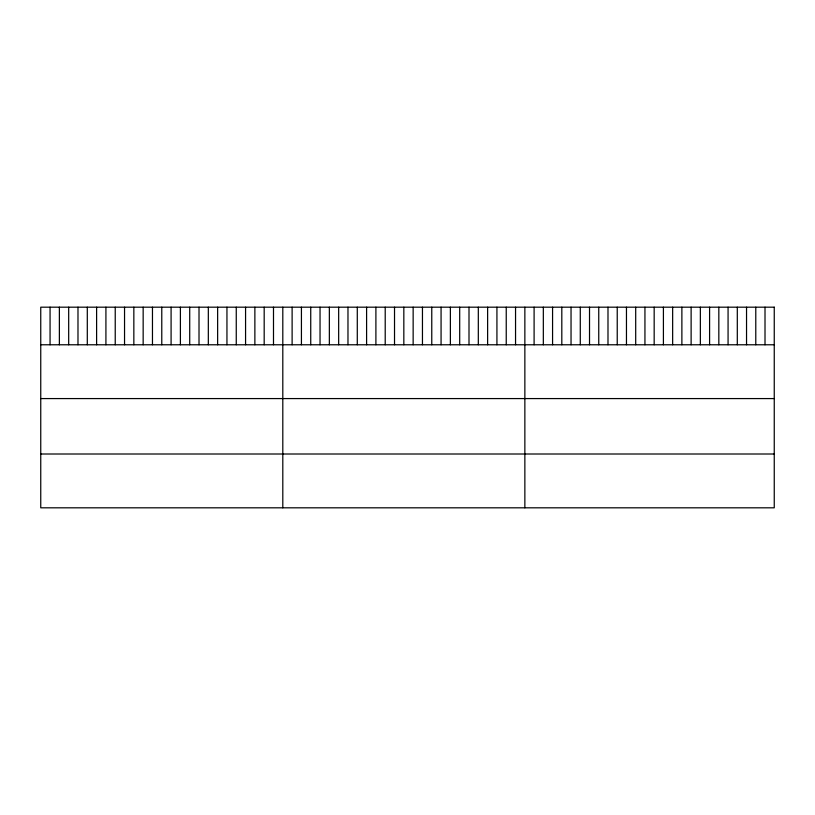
<?xml version="1.0" encoding="UTF-8"?>
<svg xmlns="http://www.w3.org/2000/svg" width="815" height="815" viewBox="0 0 815 815"><rect width="100%" height="100%" fill="white"/><g stroke="black" fill="none" stroke-linecap="round" stroke-linejoin="round"><path stroke-width="1.22" d="M40.75 344.776L774.25 344.776M40.75 398.576L774.25 398.576M40.75 454.006L774.25 454.006M765.01 307.184L765.01 344.776M755.78 307.184L755.78 344.776M746.54 307.184L746.54 344.776M737.3 307.184L737.3 344.776M728.07 307.184L728.07 344.776M718.83 307.184L718.83 344.776M709.59 307.184L709.59 344.776M700.36 307.184L700.36 344.776M691.12 307.184L691.12 344.776M681.88 307.184L681.88 344.776M672.65 307.184L672.65 344.776M663.41 307.184L663.41 344.776M654.17 307.184L654.17 344.776M644.94 307.184L644.94 344.776M635.7 307.184L635.7 344.776M626.46 307.184L626.46 344.776M617.23 307.184L617.23 344.776M607.99 307.184L607.99 344.776M598.75 307.184L598.75 344.776M589.52 307.184L589.52 344.776M580.28 307.184L580.28 344.776M571.04 307.184L571.04 344.776M561.81 307.184L561.81 344.776M552.57 307.184L552.57 344.776M543.33 307.184L543.33 344.776M534.1 307.184L534.1 344.776M524.86 307.184L524.86 507.816M515.549 307.184L515.549 344.776M506.237 307.184L506.237 344.776M496.926 307.184L496.926 344.776M487.625 307.184L487.625 344.776M478.313 307.184L478.313 344.776M469.002 307.184L469.002 344.776M459.691 307.184L459.691 344.776M450.379 307.184L450.379 344.776M441.068 307.184L441.068 344.776M431.767 307.184L431.767 344.776M422.455 307.184L422.455 344.776M413.144 307.184L413.144 344.776M403.832 307.184L403.832 344.776M394.521 307.184L394.521 344.776M385.21 307.184L385.21 344.776M375.898 307.184L375.898 344.776M366.597 307.184L366.597 344.776M357.286 307.184L357.286 344.776M347.974 307.184L347.974 344.776M338.663 307.184L338.663 344.776M329.352 307.184L329.352 344.776M320.04 307.184L320.04 344.776M310.739 307.184L310.739 344.776M301.428 307.184L301.428 344.776M292.116 307.184L292.116 344.776M282.805 307.184L282.805 507.816M273.494 307.184L273.494 344.776M264.182 307.184L264.182 344.776M254.871 307.184L254.871 344.776M245.57 307.184L245.57 344.776M236.258 307.184L236.258 344.776M226.947 307.184L226.947 344.776M217.636 307.184L217.636 344.776M208.324 307.184L208.324 344.776M199.013 307.184L199.013 344.776M189.712 307.184L189.712 344.776M180.4 307.184L180.4 344.776M171.089 307.184L171.089 344.776M161.778 307.184L161.778 344.776M152.466 307.184L152.466 344.776M143.155 307.184L143.155 344.776M133.843 307.184L133.843 344.776M124.542 307.184L124.542 344.776M115.231 307.184L115.231 344.776M105.919 307.184L105.919 344.776M96.608 307.184L96.608 344.776M87.297 307.184L87.297 344.776M77.985 307.184L77.985 344.776M68.684 307.184L68.684 344.776M59.373 307.184L59.373 344.776M50.061 307.184L50.061 344.776M774.25 307.184L40.75 307.184L40.75 507.816L774.25 507.816L774.25 307.184"/></g></svg>
